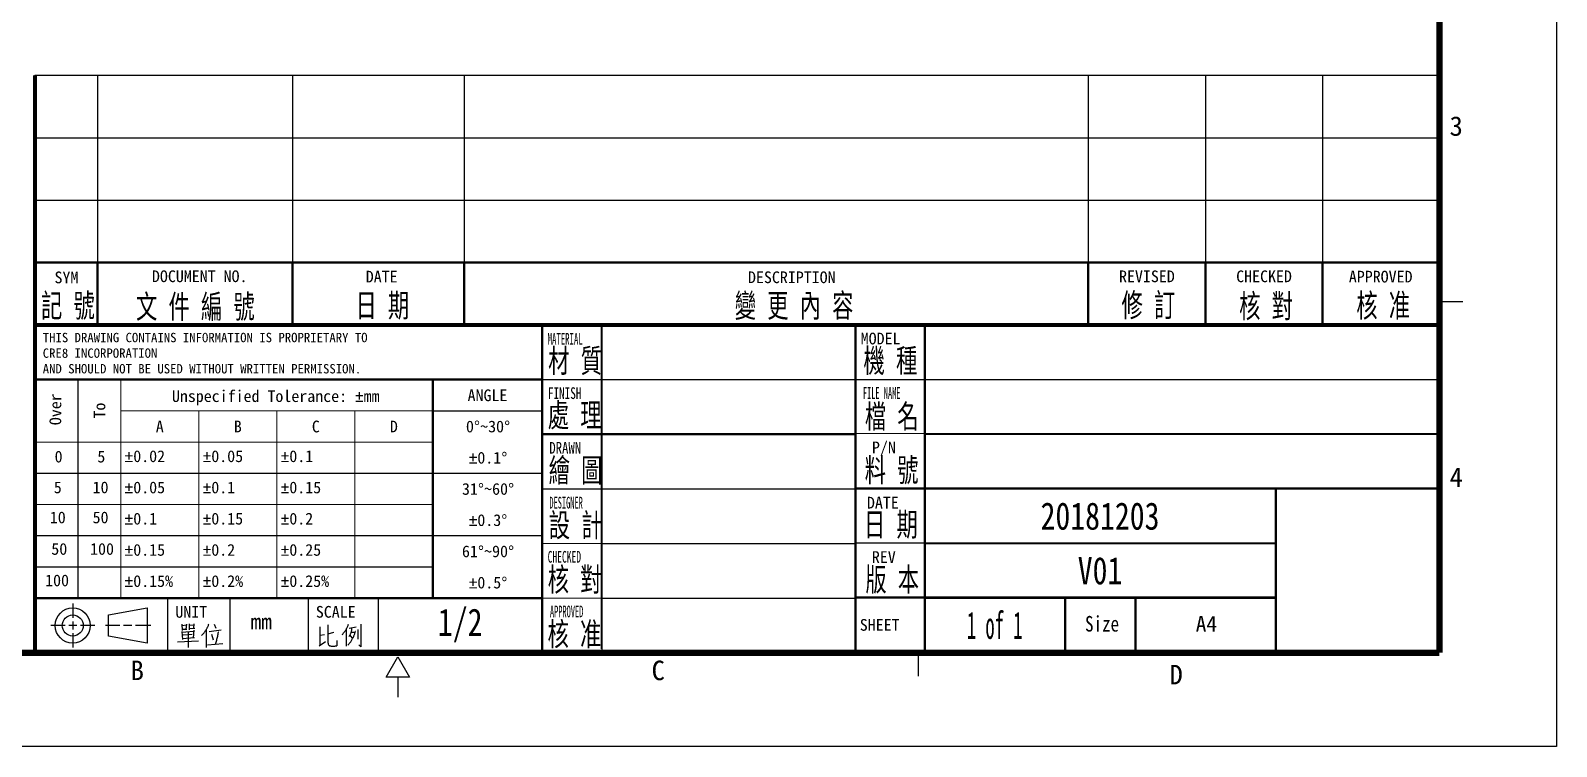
# Model space of a CAD drawing. Header units: millimetres. Extents: x 0 to 297, y 0 to 210.
# Drawn here: x 101.4 to 297, y 0 to 91.7 of the extents above; entities that cross this region are included whole.
import ezdxf

# ---------------------------------------------------------------- set-up
doc = ezdxf.new("R2010")
doc.units = ezdxf.units.MM
doc.header["$LTSCALE"] = 16.335
doc.layers.get('0').update_dxf_attribs({"linetype": 'CONTINUOUS'})
doc.styles.add('TEXTSTYLE_2', font='gdt')
doc.styles.add('TEXTSTYLE_4', font='txt', dxfattribs={"width": 0.5})
doc.styles.add('TEXTSTYLE_5', font='txt', dxfattribs={"width": 0.6})
doc.styles.add('TEXTSTYLE_6', font='txt', dxfattribs={"width": 0.7})
doc.styles.add('TEXTSTYLE_7', font='txt', dxfattribs={"width": 0.8})
doc.styles.add('TEXTSTYLE_8', font='txt', dxfattribs={"width": 0.55})

# ---------------------------------------------------------------- blocks, each defined once
blk = doc.blocks.new('*T2')
at = {"color": 0, "linetype": 'ByBlock', "lineweight": -2}
for p, q in [((0, 0), (180, 0)), ((0, 0), (0, -24)), ((8, 0), (8, -24)), ((33, 0), (33, -24)), ((55, 0), (55, -24)), ((135, 0), (135, -24)), ((150, 0), (150, -24)), ((165, 0), (165, -24)), ((180, 0), (180, -24)), ((0, -8), (180, -8)), ((0, -16), (180, -16)), ((0, -24), (180, -24))]:
    blk.add_line(p, q, dxfattribs=at)
blk = doc.blocks.new('*T3')
at = {"color": 0, "linetype": 'ByBlock', "lineweight": -2}
for p, q in [((0, 0), (32.5, 0)), ((0, 0), (0, -42)), ((32.5, 0), (32.5, -42)), ((0, -7), (32.5, -7)), ((0, -14), (32.5, -14)), ((0, -21), (32.5, -21)), ((0, -28), (32.5, -28)), ((0, -35), (32.5, -35)), ((0, -42), (32.5, -42))]:
    blk.add_line(p, q, dxfattribs=at)
blk = doc.blocks.new('*T4')
at = {"color": 0, "linetype": 'ByBlock', "lineweight": -2}
for p, q in [((0, 0), (66, 0)), ((0, 0), (0, -21)), ((66, 0), (66, -21)), ((0, -7), (66, -7)), ((0, -14), (66, -14)), ((0, -21), (66, -21))]:
    blk.add_line(p, q, dxfattribs=at)
blk = doc.blocks.new('*T5')
at = {"color": 0, "linetype": 'ByBlock', "lineweight": -2}
for p, q in [((0, 0), (45, 0)), ((0, 0), (0, -14)), ((45, 0), (45, -14)), ((0, -7), (45, -7)), ((0, -14), (45, -14))]:
    blk.add_line(p, q, dxfattribs=at)
at = {"color": 0, "linetype": 'Continuous', "char_height": 3.5, "width": 44.88, "attachment_point": 5, "line_spacing_factor": 0.9, "style": 'TEXTSTYLE_7'}
for s, insert in [('20181203', (22.5, -3.5)), ('V01', (22.5, -10.5))]:
    blk.add_mtext(s, dxfattribs=dict(at, insert=insert))
blk = doc.blocks.new('*T6')
at = {"color": 0, "linetype": 'ByBlock', "lineweight": -2}
for p, q in [((0, 0), (18, 0)), ((0, 0), (0, -7)), ((18, 0), (18, -7)), ((0, -7), (18, -7))]:
    blk.add_line(p, q, dxfattribs=at)
at = {"color": 0, "linetype": 'Continuous', "insert": (9, -3.5), "char_height": 3.5, "width": 17.88, "attachment_point": 5, "line_spacing_factor": 0.9, "style": 'TEXTSTYLE_4'}
blk.add_mtext('1 of 1', dxfattribs=at)
blk = doc.blocks.new('*T7')
at = {"color": 0, "linetype": 'ByBlock', "lineweight": -2}
for p, q in [((0, 0), (21, 0)), ((0, 0), (0, -7)), ((21, 0), (21, -7)), ((0, -7), (21, -7))]:
    blk.add_line(p, q, dxfattribs=at)
at = {"color": 0, "linetype": 'Continuous', "insert": (10.5, -3.5), "char_height": 3.5, "width": 20.88, "attachment_point": 5, "line_spacing_factor": 0.9, "style": 'TEXTSTYLE_7'}
blk.add_mtext('1/2', dxfattribs=at)

msp = doc.modelspace()

# ---------------------------------------------------------------- linework, layer by layer
at = {"color": 9, "linetype": 'Continuous'}
for p, q in [((297, 210), (297, 0)), ((153, 43), (167, 43)), ((119, 19), (119, 12)), ((137, 19), (137, 12)), ((145.98, 18.95), (145.98, 11.95)), ((297, 0), (0, 0))]:
    msp.add_line(p, q, dxfattribs=at)
at = {"color": 7, "linetype": 'Continuous'}
for p, q in [((282, 57), (285, 57)), ((174.15, 41.06), (174.15, 41.06)), ((174.05, 21.69), (174.05, 21.69)), ((111.45, 16.85), (116.4, 17.75)), ((116.4, 17.75), (116.4, 13.25)), ((127, 19), (127, 12)), ((111.45, 14.15), (111.45, 16.85)), ((120.82, 15.66), (120.85, 14.88)), ((121.39, 15.03), (121.45, 15.69)), ((121.45, 15.69), (121.45, 15.69)), ((121.76, 15.72), (121.76, 14.94)), ((122.38, 15.16), (122.42, 15.72)), ((122.42, 15.72), (122.41, 15.72)), ((124.26, 15.61), (124.29, 15.69)), ((124.29, 15.69), (124.29, 15.69)), ((124.95, 15.66), (125.2, 15.16)), ((142.16, 15.58), (142.19, 15.66)), ((142.19, 15.66), (142.19, 15.66)), ((143.78, 15.66), (143.78, 12.78)), ((116.4, 13.25), (111.45, 14.15)), ((120.82, 15.5), (121.45, 15.57)), ((120.82, 14.66), (122.38, 14.79)), ((120.82, 14.75), (120.92, 13.72)), ((120.85, 15.01), (121.45, 15.03)), ((120.85, 14.88), (120.85, 14.88)), ((120.89, 13.85), (122.45, 13.97)), ((120.92, 13.72), (120.91, 13.72)), ((121.01, 14.29), (122.17, 14.38)), ((121.45, 15.57), (121.45, 15.57)), ((121.45, 15.03), (121.45, 15.03)), ((121.64, 14.72), (121.64, 12.69)), ((121.76, 15.54), (122.42, 15.6)), ((121.76, 15.1), (122.48, 15.16)), ((121.76, 14.94), (121.76, 14.94)), ((122.17, 14.38), (122.16, 14.38)), ((122.32, 13.94), (122.42, 14.91)), ((122.38, 14.79), (122.38, 14.79)), ((122.42, 15.6), (122.41, 15.6)), ((122.42, 14.91), (122.41, 14.91)), ((122.45, 13.97), (122.45, 13.97)), ((122.48, 15.16), (122.48, 15.16)), ((123.35, 14.22), (123.42, 14.29)), ((123.42, 14.29), (123.48, 14.35)), ((123.48, 14.35), (123.54, 14.42)), ((123.54, 14.42), (123.61, 14.49)), ((123.61, 14.49), (123.67, 14.57)), ((123.67, 14.57), (123.72, 14.64)), ((123.72, 14.64), (123.78, 14.71)), ((123.78, 14.71), (123.83, 14.79)), ((123.83, 14.79), (123.88, 14.86)), ((123.88, 14.86), (123.93, 14.94)), ((123.93, 14.94), (123.98, 15.02)), ((123.95, 14.97), (123.95, 12.69)), ((123.98, 15.02), (124.03, 15.1)), ((124.03, 15.1), (124.07, 15.18)), ((124.07, 15.18), (124.11, 15.27)), ((124.11, 15.27), (124.15, 15.35)), ((124.15, 15.35), (124.19, 15.43)), ((124.19, 15.43), (124.23, 15.52)), ((124.23, 15.52), (124.26, 15.61)), ((124.32, 14.75), (125.88, 14.94)), ((124.63, 14.41), (124.85, 13.66)), ((125.2, 15.16), (125.19, 15.16)), ((125.3, 13.62), (125.33, 13.74)), ((125.33, 13.74), (125.36, 13.87)), ((125.36, 13.87), (125.39, 13.99)), ((125.39, 13.99), (125.42, 14.12)), ((125.42, 14.12), (125.45, 14.25)), ((125.45, 14.25), (125.47, 14.37)), ((125.47, 14.37), (125.49, 14.5)), ((125.49, 14.5), (125.51, 14.63)), ((125.51, 14.63), (125.5, 14.63)), ((125.88, 14.94), (125.88, 14.94)), ((138.57, 15.35), (138.56, 15.35)), ((138.57, 13.03), (138.57, 15.35)), ((138.57, 14.25), (139.13, 14.35)), ((139.13, 14.35), (139.13, 14.35)), ((139.57, 13.25), (139.57, 15.6)), ((139.57, 14.44), (140.32, 14.66)), ((140.32, 14.66), (140.31, 14.66)), ((141.38, 14.35), (141.44, 14.41)), ((141.44, 14.41), (141.5, 14.47)), ((141.5, 14.47), (141.56, 14.54)), ((141.56, 14.54), (141.61, 14.6)), ((141.61, 14.6), (141.67, 14.67)), ((141.67, 14.67), (141.72, 14.74)), ((141.72, 14.74), (141.77, 14.81)), ((141.77, 14.81), (141.82, 14.88)), ((141.82, 14.88), (141.86, 14.96)), ((141.86, 14.96), (141.91, 15.03)), ((141.88, 15), (141.88, 12.85)), ((141.91, 15.03), (141.95, 15.1)), ((141.95, 15.1), (141.99, 15.18)), ((141.99, 15.18), (142.07, 15.34)), ((142.07, 15.34), (142.1, 15.42)), ((142.1, 15.42), (142.13, 15.5)), ((142.13, 15.5), (142.16, 15.58)), ((142.22, 14.07), (142.26, 14.12)), ((142.26, 14.12), (142.3, 14.17)), ((142.29, 15.16), (143.19, 15.35)), ((142.3, 14.17), (142.34, 14.22)), ((142.34, 14.22), (142.37, 14.28)), ((142.35, 14.25), (142.6, 13.94)), ((142.37, 14.28), (142.41, 14.34)), ((142.41, 14.34), (142.44, 14.39)), ((142.44, 14.39), (142.46, 14.45)), ((142.46, 14.45), (142.49, 14.52)), ((142.49, 14.52), (142.51, 14.58)), ((142.51, 14.58), (142.54, 14.64)), ((142.53, 14.63), (143.07, 14.63)), ((142.54, 14.64), (142.56, 14.7)), ((142.56, 14.7), (142.57, 14.76)), ((142.57, 14.76), (142.59, 14.83)), ((142.59, 14.83), (142.6, 14.89)), ((142.6, 13.94), (142.59, 13.94)), ((142.6, 14.89), (142.61, 14.96)), ((142.61, 14.96), (142.62, 15.02)), ((142.62, 15.09), (142.63, 15.16)), ((142.62, 15.02), (142.62, 15.09)), ((142.63, 15.22), (142.63, 15.22)), ((142.63, 15.16), (142.63, 15.22)), ((142.63, 13.65), (142.67, 13.74)), ((142.67, 13.74), (142.72, 13.82)), ((142.72, 13.82), (142.81, 14)), ((142.81, 14), (142.85, 14.08)), ((142.85, 14.08), (142.89, 14.17)), ((142.89, 14.17), (142.92, 14.26)), ((142.92, 14.26), (142.96, 14.35)), ((142.96, 14.35), (142.99, 14.44)), ((142.99, 14.44), (143.01, 14.53)), ((143.01, 14.53), (143.04, 14.63)), ((143.04, 14.63), (143.07, 14.72)), ((143.07, 14.72), (143.06, 14.72)), ((143.19, 15.35), (143.19, 15.35)), ((143.38, 14.97), (143.38, 13.75)), ((143.38, 13.75), (143.38, 13.75)), ((120.26, 13.4), (122.98, 13.53)), ((121.64, 12.69), (121.63, 12.69)), ((123.95, 12.69), (123.94, 12.69)), ((124.13, 13.03), (126.1, 13.19)), ((124.85, 13.66), (124.85, 13.66)), ((125.13, 13.13), (125.18, 13.25)), ((125.18, 13.25), (125.22, 13.37)), ((125.22, 13.37), (125.26, 13.5)), ((125.26, 13.5), (125.3, 13.62)), ((126.1, 13.19), (126.1, 13.19)), ((138.41, 12.91), (139.22, 13.44)), ((139.22, 13.44), (139.22, 13.44)), ((139.57, 13.25), (139.57, 13.22)), ((139.57, 13.22), (139.57, 13.2)), ((139.57, 13.2), (139.57, 13.17)), ((139.57, 13.17), (139.58, 13.14)), ((139.58, 13.14), (139.59, 13.11)), ((139.59, 13.11), (139.6, 13.09)), ((139.6, 13.09), (139.63, 13.04)), ((139.63, 13.04), (139.64, 13.01)), ((139.64, 13.01), (139.66, 12.99)), ((139.66, 12.99), (139.68, 12.97)), ((139.68, 12.97), (139.7, 12.96)), ((139.7, 12.96), (139.72, 12.94)), ((139.72, 12.94), (139.75, 12.92)), ((139.75, 12.92), (139.77, 12.91)), ((139.77, 12.91), (139.8, 12.9)), ((139.8, 12.9), (139.82, 12.89)), ((139.82, 12.89), (139.85, 12.88)), ((139.85, 12.88), (139.88, 12.88)), ((139.88, 12.88), (139.88, 12.88)), ((139.88, 12.88), (139.96, 12.87)), ((139.96, 12.87), (140.04, 12.86)), ((140.04, 12.86), (140.12, 12.86)), ((140.12, 12.86), (140.2, 12.86)), ((140.2, 12.86), (140.29, 12.86)), ((140.29, 12.86), (140.37, 12.86)), ((140.37, 12.86), (140.45, 12.87)), ((140.45, 12.87), (140.53, 12.88)), ((140.53, 12.88), (140.61, 12.89)), ((140.61, 12.89), (140.69, 12.91)), ((140.69, 13.56), (140.69, 12.91)), ((140.69, 12.91), (140.69, 12.91)), ((141.88, 12.85), (141.87, 12.85)), ((142.1, 12.97), (142.16, 13.04)), ((142.16, 13.04), (142.23, 13.11)), ((142.23, 13.11), (142.29, 13.19)), ((142.29, 13.19), (142.35, 13.26)), ((142.35, 13.26), (142.41, 13.34)), ((142.41, 13.34), (142.47, 13.41)), ((142.47, 13.41), (142.52, 13.49)), ((142.52, 13.49), (142.57, 13.57)), ((142.57, 13.57), (142.63, 13.65)), ((143.5, 13.03), (143.5, 13.03)), ((143.78, 12.78), (143.5, 13.03)), ((215.25, 9), (215.25, 12)), ((147, 8.9), (148.5, 11.5)), ((148.5, 11.5), (150, 8.9)), ((150, 8.9), (147, 8.9)), ((148.5, 8.9), (148.5, 6.3))]:
    msp.add_line(p, q, dxfattribs=at)
at = {"color": 1, "linetype": 'Continuous'}
for p, q in [((106.85, 18.33), (106.85, 16.49)), ((106.85, 16.02), (106.85, 14.98)), ((105.86, 15.5), (104.02, 15.5)), ((107.37, 15.5), (106.33, 15.5)), ((106.85, 14.51), (106.85, 12.67)), ((109.68, 15.5), (107.84, 15.5)), ((112.89, 15.5), (111.05, 15.5)), ((114.4, 15.5), (113.36, 15.5)), ((116.85, 15.5), (114.87, 15.5))]:
    msp.add_line(p, q, dxfattribs=at)
at = {"color": 7, "linetype": 'Continuous'}
for points, const_width in [([(282, 192), (282, 12)], 0.8), ([(102, 12), (102, 86)], 0.5), ([(102, 62), (282, 62)], 0.3), ([(110, 62), (110, 54)], 0.3), ([(135, 62), (135, 54)], 0.3), ([(157, 62), (157, 54)], 0.3), ([(237, 62), (237, 54)], 0.3), ([(252, 62), (252, 54)], 0.3), ([(267, 62), (267, 54)], 0.3), ([(102, 54), (282, 54)], 0.5), ([(167, 54), (167, 12)], 0.3), ([(207.18, 54), (207.18, 12)], 0.3), ([(216.04, 54.07), (216.04, 12.07)], 0.3), ([(102, 47), (167, 47)], 0.3), ([(153, 19), (153, 47)], 0.3), ([(167, 40), (207, 40)], 0.3), ([(207.04, 33.07), (282.04, 33.07)], 0.3), ([(261.04, 33.07), (261.04, 12.07)], 0.3), ([(102, 19), (167, 19)], 0.3), ([(207.04, 19.07), (260.89, 19.07)], 0.3), ([(234.04, 19.07), (234.04, 12.07)], 0.3), ([(243.04, 19.07), (243.04, 12.07)], 0.3), ([(282, 12), (15, 12)], 0.8)]:
    msp.add_lwpolyline(points, dxfattribs=dict(at, const_width=const_width))
at = {"color": 9, "linetype": 'Continuous', "const_width": 0.15}
for points in [[(174.57, 12.5), (174.59, 53.94)], [(107.51, 19), (107.51, 47)], [(113, 19), (113, 47)], [(167, 47), (207, 47)], [(207.18, 47), (282.18, 47)], [(113, 43), (153, 43)], [(123, 19), (123, 43)], [(133, 19), (133, 43)], [(143, 19), (143, 43)], [(207.07, 40.11), (282.07, 40.11)], [(102, 39), (153, 39)], [(102, 35), (167, 35)], [(167, 33), (207, 33)], [(102, 31), (153, 31)], [(102, 27), (167, 27)], [(167, 26), (207, 26)], [(207.04, 26.07), (260.87, 26.07)], [(102, 23), (153, 23)], [(167, 19), (207, 19)]]:
    msp.add_lwpolyline(points, dxfattribs=at)
at = {"color": 7, "linetype": 'Continuous'}
for radius in [2.25, 1.35]:
    msp.add_circle((106.85, 15.5), radius, dxfattribs=at)

# ---------------------------------------------------------------- block references
for name, p in [('*T2', (102, 86)), ('*T3', (174.66, 54)), ('*T4', (216, 54)), ('*T5', (216, 33)), ('*T7', (146, 19)), ('*T6', (216, 19))]:
    msp.add_blockref(name, p)

# ---------------------------------------------------------------- texts
at = {"color": 7, "linetype": 'Continuous', "line_spacing_factor": 0.9}
for s, insert, char_height, width, attachment_point in [('3', (285, 80.75), 2.5, 2.5, 3), ('SYM', (106.04, 60.85), 1.5, 4.5, 2), ('DOCUMENT NO.', (123.12, 61), 1.5, 18, 2), ('DATE', (146.44, 60.95), 1.5, 6, 2), ('DESCRIPTION', (199, 60.87), 1.5, 16.5, 2), ('REVISED', (244.51, 60.99), 1.5, 10.5, 2), ('CHECKED', (259.52, 60.99), 1.5, 10.5, 2), ('APPROVED', (274.47, 60.95), 1.5, 12, 2), ('THIS DRAWING CONTAINS INFORMATION IS PROPRIETARY TO', (103, 53), 1.2, 61.2, 1), ('MODEL', (207.83, 53.02), 1.5, 7.5, 1), ('CRE8 INCORPORATION', (103, 51), 1.2, 21.6, 1), ('AND SHOULD NOT BE USED WITHOUT WRITTEN PERMISSION.', (103, 49), 1.2, 60, 1), ('Unspecified Tolerance: \\Fgdt;{\\Fgdt;`}\\Ftxt;mm', (132.86, 45.64), 1.5, 39.25, 2), ('ANGLE', (160, 45.75), 1.5, 7.5, 2), ('A', (118, 41.75), 1.5, 1.5, 2), ('B', (128, 41.75), 1.5, 1.5, 2), ('C', (138, 41.75), 1.5, 1.5, 2), ('D', (148, 41.75), 1.5, 1.5, 2), ('0\\Fgdt;{\\Fgdt;~}\\Ftxt;~30\\Fgdt;{\\Fgdt;~}', (160.08, 41.75), 1.5, 8, 2), ('P/N', (209.27, 39.07), 1.5, 4.5, 1), ('0', (105.03, 37.89), 1.5, 1.5, 2), ('5', (110.51, 37.89), 1.5, 1.5, 2), ('4', (285, 35.75), 2.5, 2.5, 3), ('5', (104.93, 33.95), 1.5, 1.5, 2), ('10', (110.41, 33.95), 1.5, 3, 2), ('31\\Fgdt;{\\Fgdt;~}\\Ftxt;~60\\Fgdt;{\\Fgdt;~}', (160.08, 33.75), 1.5, 9.5, 2), ('DATE', (208.63, 31.99), 1.5, 6, 1), ('10', (104.93, 30.1), 1.5, 3, 2), ('50', (110.41, 30.1), 1.5, 3, 2), ('50', (105.12, 26.06), 1.5, 3, 2), ('100', (110.6, 26.06), 1.5, 4.5, 2), ('61\\Fgdt;{\\Fgdt;~}\\Ftxt;~90\\Fgdt;{\\Fgdt;~}', (160.08, 25.75), 1.5, 9.5, 2), ('REV', (209.26, 25.02), 1.5, 4.5, 1), ('100', (104.84, 22.03), 1.5, 4.5, 2), ('UNIT', (120, 18), 1.5, 6, 1), ('SCALE', (138, 18), 1.5, 7.5, 1), ('mm', (131, 17), 2, 4, 2), ('SHEET', (207.71, 16.33), 1.5, 7.5, 1), ('A4', (252.13, 16.72), 2, 4, 2), ('B', (115.12, 11), 2.5, 2.5, 2), ('C', (181.88, 11), 2.5, 2.5, 2), ('D', (248.26, 10.46), 2.5, 2.5, 2)]:
    msp.add_mtext(s, dxfattribs=dict(at, insert=insert, char_height=char_height, width=width, attachment_point=attachment_point))
for s, insert, char_height, width, attachment_point, style in [('記 號', (102.78, 57.99), 3, 9.45, 1, 'TEXTSTYLE_6'), ('文 件 編 號', (114.96, 57.86), 3, 22.05, 1, 'TEXTSTYLE_6'), ('日 期', (143.08, 58.02), 3, 9.45, 1, 'TEXTSTYLE_6'), ('變 更 內 容', (191.69, 58), 3, 22.05, 1, 'TEXTSTYLE_6'), ('修 訂', (241.25, 58.05), 3, 9.45, 1, 'TEXTSTYLE_6'), ('核 對', (256.33, 57.94), 3, 9.45, 1, 'TEXTSTYLE_6'), ('核 准', (271.35, 58.01), 3, 9.45, 1, 'TEXTSTYLE_6'), ('MATERIAL', (167.71, 52.98), 1.5, 6.6, 1, 'TEXTSTYLE_8'), ('材 質', (167.78, 50.93), 3, 9.45, 1, 'TEXTSTYLE_6'), ('機 種', (208.19, 50.94), 3, 9.45, 1, 'TEXTSTYLE_6'), ('FINISH', (167.75, 46.02), 1.5, 6.3, 1, 'TEXTSTYLE_6'), ('FILE NAME', (208.11, 46.04), 1.5, 6.75, 1, 'TEXTSTYLE_4'), ('處 理', (167.73, 43.96), 3, 9.45, 1, 'TEXTSTYLE_6'), ('檔 名', (208.36, 43.79), 3, 9.45, 1, 'TEXTSTYLE_6'), ('{\\Fgdt;`}\\Ftxt;0.02', (113.5, 37.94), 1.5, 7.75, 1, 'TEXTSTYLE_2'), ('{\\Fgdt;`}\\Ftxt;0.05', (123.5, 37.94), 1.5, 7.75, 1, 'TEXTSTYLE_2'), ('{\\Fgdt;`}\\Ftxt;0.1', (133.5, 37.94), 1.5, 6.25, 1, 'TEXTSTYLE_2'), ('{\\Fgdt;`}\\Ftxt;0.1\\Fgdt;{\\Fgdt;~}', (160.08, 37.75), 1.5, 7.25, 2, 'TEXTSTYLE_2'), ('繪 圖', (167.84, 36.89), 3, 9.45, 1, 'TEXTSTYLE_6'), ('DRAWN', (167.92, 39.02), 1.5, 6, 1, 'TEXTSTYLE_7'), ('料 號', (208.34, 36.92), 3, 9.45, 1, 'TEXTSTYLE_6'), ('{\\Fgdt;`}\\Ftxt;0.05', (113.5, 33.94), 1.5, 7.75, 1, 'TEXTSTYLE_2'), ('{\\Fgdt;`}\\Ftxt;0.1', (123.5, 33.94), 1.5, 6.25, 1, 'TEXTSTYLE_2'), ('{\\Fgdt;`}\\Ftxt;0.15', (133.5, 33.94), 1.5, 7.75, 1, 'TEXTSTYLE_2'), ('DESIGNER', (167.93, 31.99), 1.5, 6, 1, 'TEXTSTYLE_4'), ('{\\Fgdt;`}\\Ftxt;0.1', (113.5, 29.94), 1.5, 6.25, 1, 'TEXTSTYLE_2'), ('{\\Fgdt;`}\\Ftxt;0.15', (123.5, 29.94), 1.5, 7.75, 1, 'TEXTSTYLE_2'), ('{\\Fgdt;`}\\Ftxt;0.2', (133.5, 29.94), 1.5, 6.25, 1, 'TEXTSTYLE_2'), ('{\\Fgdt;`}\\Ftxt;0.3\\Fgdt;{\\Fgdt;~}', (160.08, 29.75), 1.5, 7.25, 2, 'TEXTSTYLE_2'), ('設 計', (167.85, 29.86), 3, 9.45, 1, 'TEXTSTYLE_6'), ('日 期', (208.25, 29.95), 3, 9.45, 1, 'TEXTSTYLE_6'), ('{\\Fgdt;`}\\Ftxt;0.15', (113.5, 25.94), 1.5, 7.75, 1, 'TEXTSTYLE_2'), ('{\\Fgdt;`}\\Ftxt;0.2', (123.5, 25.94), 1.5, 6.25, 1, 'TEXTSTYLE_2'), ('{\\Fgdt;`}\\Ftxt;0.25', (133.5, 25.94), 1.5, 7.75, 1, 'TEXTSTYLE_2'), ('CHECKED', (167.71, 25.05), 1.5, 6.3, 1, 'TEXTSTYLE_5'), ('{\\Fgdt;`}\\Ftxt;0.15%', (113.5, 21.94), 1.5, 9.25, 1, 'TEXTSTYLE_2'), ('{\\Fgdt;`}\\Ftxt;0.2%', (123.5, 21.94), 1.5, 7.75, 1, 'TEXTSTYLE_2'), ('{\\Fgdt;`}\\Ftxt;0.25%', (133.5, 21.94), 1.5, 9.25, 1, 'TEXTSTYLE_2'), ('{\\Fgdt;`}\\Ftxt;0.5\\Fgdt;{\\Fgdt;~}', (160.08, 21.75), 1.5, 7.25, 2, 'TEXTSTYLE_2'), ('核 對', (167.72, 22.9), 3, 9.45, 1, 'TEXTSTYLE_6'), ('版 本', (208.42, 22.92), 3, 9.45, 1, 'TEXTSTYLE_6'), ('APPROVED', (168, 18.05), 1.5, 6, 1, 'TEXTSTYLE_4'), ('核 准', (167.7, 15.91), 3, 9.45, 1, 'TEXTSTYLE_6'), ('Size', (238.76, 16.72), 2, 6.4, 2, 'TEXTSTYLE_7')]:
    msp.add_mtext(s, dxfattribs=dict(at, insert=insert, char_height=char_height, width=width, attachment_point=attachment_point, style=style))
at = {"color": 7, "linetype": 'Continuous', "char_height": 1.5, "attachment_point": 2, "rotation": 90, "line_spacing_factor": 0.9}
for s, insert, width in [('Over', (103.87, 43.21), 6), ('To', (109.52, 43.04), 3)]:
    msp.add_mtext(s, dxfattribs=dict(at, insert=insert, width=width))

doc.saveas('drawing.dxf')
